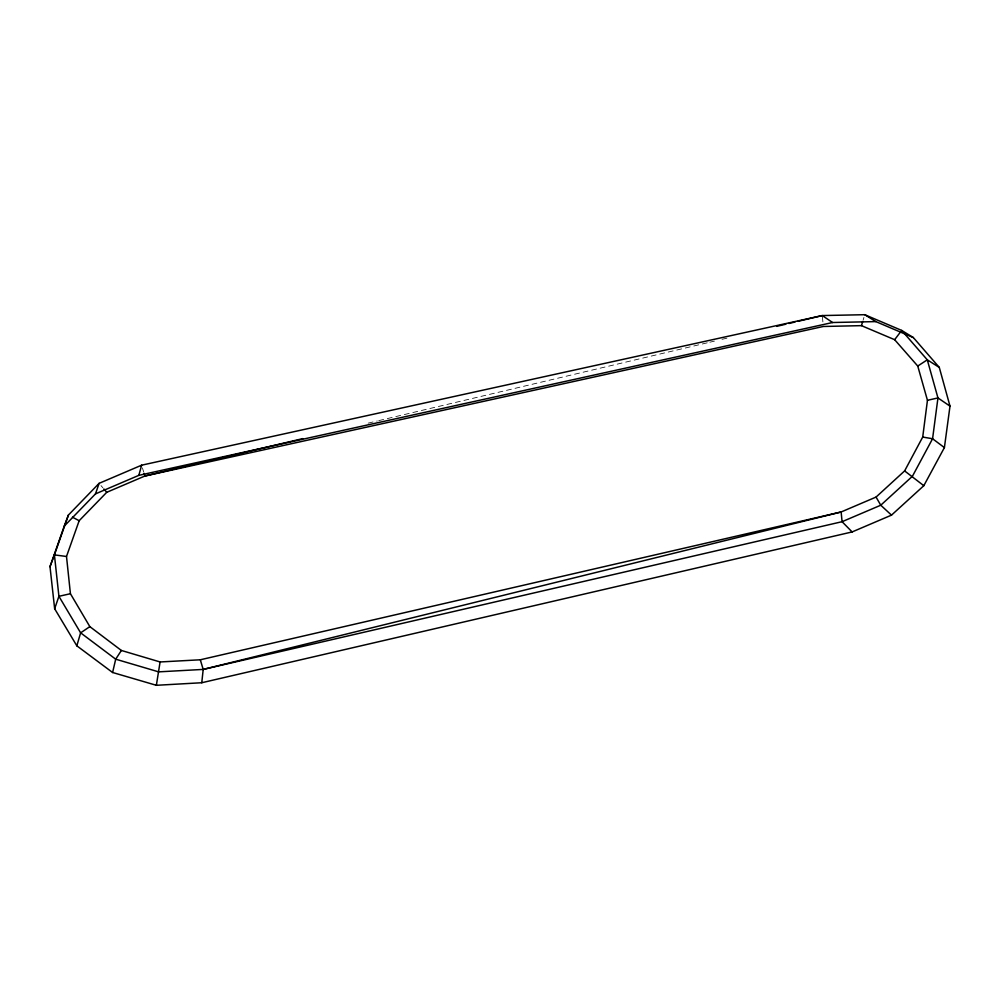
<?xml version="1.0" encoding="UTF-8"?>
<svg xmlns="http://www.w3.org/2000/svg" width="1000" height="1000" viewBox="0 0 1000 1000"><rect width="100%" height="100%" fill="white"/><g stroke="black" fill="none" stroke-linecap="round" stroke-linejoin="round"><path stroke-width="0.75" stroke-dasharray="5 3.75" d="M863.112 320.175L863.938 317.438M368.15 423.137L377.262 420.975M378.775 420.613L708.375 342.55M709.887 342.188L714.45 341.112M722.038 339.312L729.638 337.512M101 485.6L102.912 487.837M142.425 467.9L143.65 471.962M822.412 316.925L822.938 322.388"/><path stroke-width="1.5" d="M201.762 682.738L852.125 531.938L891.5 515.138L923.812 485.7L944.4 447.6L950 406.138L939.287 367.425L913.337 337.562L901.688 330.425L864.762 314.7L822.288 315.562L141.613 465.188L99.1 483.35L68.412 515.05L64.237 526.138L50 566.663L54.65 608.737L76.825 645.812L112.6 672.5L156.363 685.3L201.762 682.738L203.2 669.412L200.3 659.788L160.087 661.963L121.375 650.462L89.85 626.638L70.425 593.713L66.5 556.475L79.162 520.725L106.737 492.312L144.875 476.025L302.838 438.6M68.412 515.05L54.413 554.888L58.913 596.312L80.625 632.837L115.7 659.188L158.65 671.862L203.2 669.412L841.137 511.975L876.062 497.075L904.625 470.913L922.712 437.062L927.45 400.3L917.75 366.05L894.65 339.7L861.462 325.65L823.337 326.475L144.875 476.025L144.062 473.312M160.087 661.963L156.363 685.3M112.6 672.5L115.7 659.188L121.375 650.462M64.237 526.138L95.5 493.875L138.85 475.35L141.613 465.188M76.825 645.812L80.625 632.837L89.85 626.638M861.462 325.65L862.7 321.55M95.5 493.875L99.1 483.35M54.65 608.737L58.913 596.312L70.425 593.713M50 566.663L54.413 554.888L66.5 556.475M894.65 339.7L900.8 331.575M917.75 366.05L927.288 359.825L939.287 367.425M776.725 326.362L785.837 324.2M788.875 323.475L794.95 322.038M797.987 321.325L822.288 315.562L832.588 322.512L875.825 321.6L913.337 337.562M200.3 659.788L841.137 511.975L842.075 521.7L852.125 531.938M203.2 669.412L842.075 521.7L880.763 505.213L912.45 476.238L932.575 438.738L937.95 397.938L927.288 359.825L901.688 330.425M927.45 400.3L937.95 397.938L950 406.138M138.85 475.35L832.588 322.512M922.712 437.062L932.575 438.738L944.4 447.6M72.438 517.175L79.162 520.725M864.762 314.7L875.825 321.6M904.625 470.913L923.812 485.7M891.5 515.138L880.763 505.213L876.062 497.075M103.875 488.95L106.737 492.312"/></g></svg>
